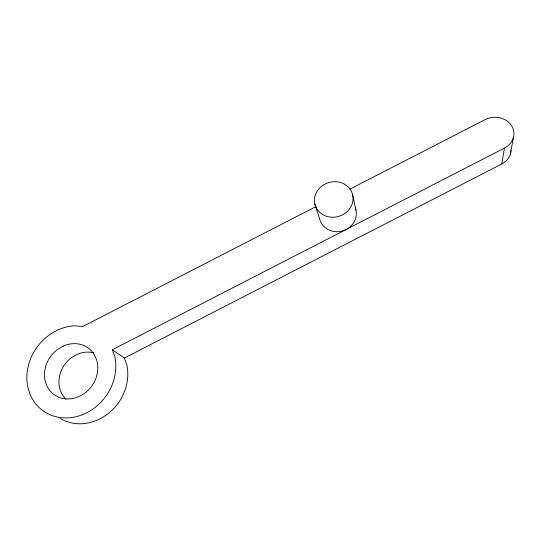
<?xml version="1.0" encoding="UTF-8"?>
<svg xmlns="http://www.w3.org/2000/svg" width="541" height="541" viewBox="0 0 541 541"><rect width="100%" height="100%" fill="white"/><g stroke="black" fill="none" stroke-linecap="round" stroke-linejoin="round"><path stroke-width="0.81" d="M504.462 148.085L112.339 349.736L124.362 358.041L501.818 163.943L504.462 148.085A19.172 16.588 -1.8 0 0 511.326 125.336A19.172 16.588 -1.8 0 0 485.094 119.602L349.79 189.194M510.379 154.009L513.355 137.806M315.964 206.594L82.929 326.446L74.164 325.824A48.142 42.259 -53 0 0 26.881 378.849A48.142 42.259 -53 0 0 76.633 416.563A48.142 42.259 -53 0 0 114.848 356.668L112.339 349.736M124.362 358.041L126.817 364.735A46.316 40.947 -53.6 0 1 108.775 413.101A46.316 40.947 -53.6 0 1 60.45 418.578M314.821 203.903L319.636 218.801A18.665 17.028 -16.2 0 0 342.811 230.851A18.665 17.028 -16.2 0 0 355.248 207.96M352.624 194.753A19.456 17.616 -16.6 0 1 327.873 216.671A19.456 17.616 -16.6 0 1 320.766 186.99A19.456 17.616 -16.6 0 1 352.624 194.753L355.924 210.084M65.867 399.15A27.787 24.561 -53.6 0 1 70.966 358.027L76.991 354.416A27.787 24.561 -53.6 0 1 94.154 352.969M510.947 150.52A18.448 16.081 -1.2 0 1 501.818 163.943M63.304 346.078L57.042 349.824A28.876 25.346 -53 0 0 47.398 386.889A28.876 25.346 -53 0 0 81.333 395.329A28.876 25.346 -53 0 0 96.555 359.643L93.586 353.557A28.876 25.346 -53 0 0 63.304 346.078"/></g></svg>
